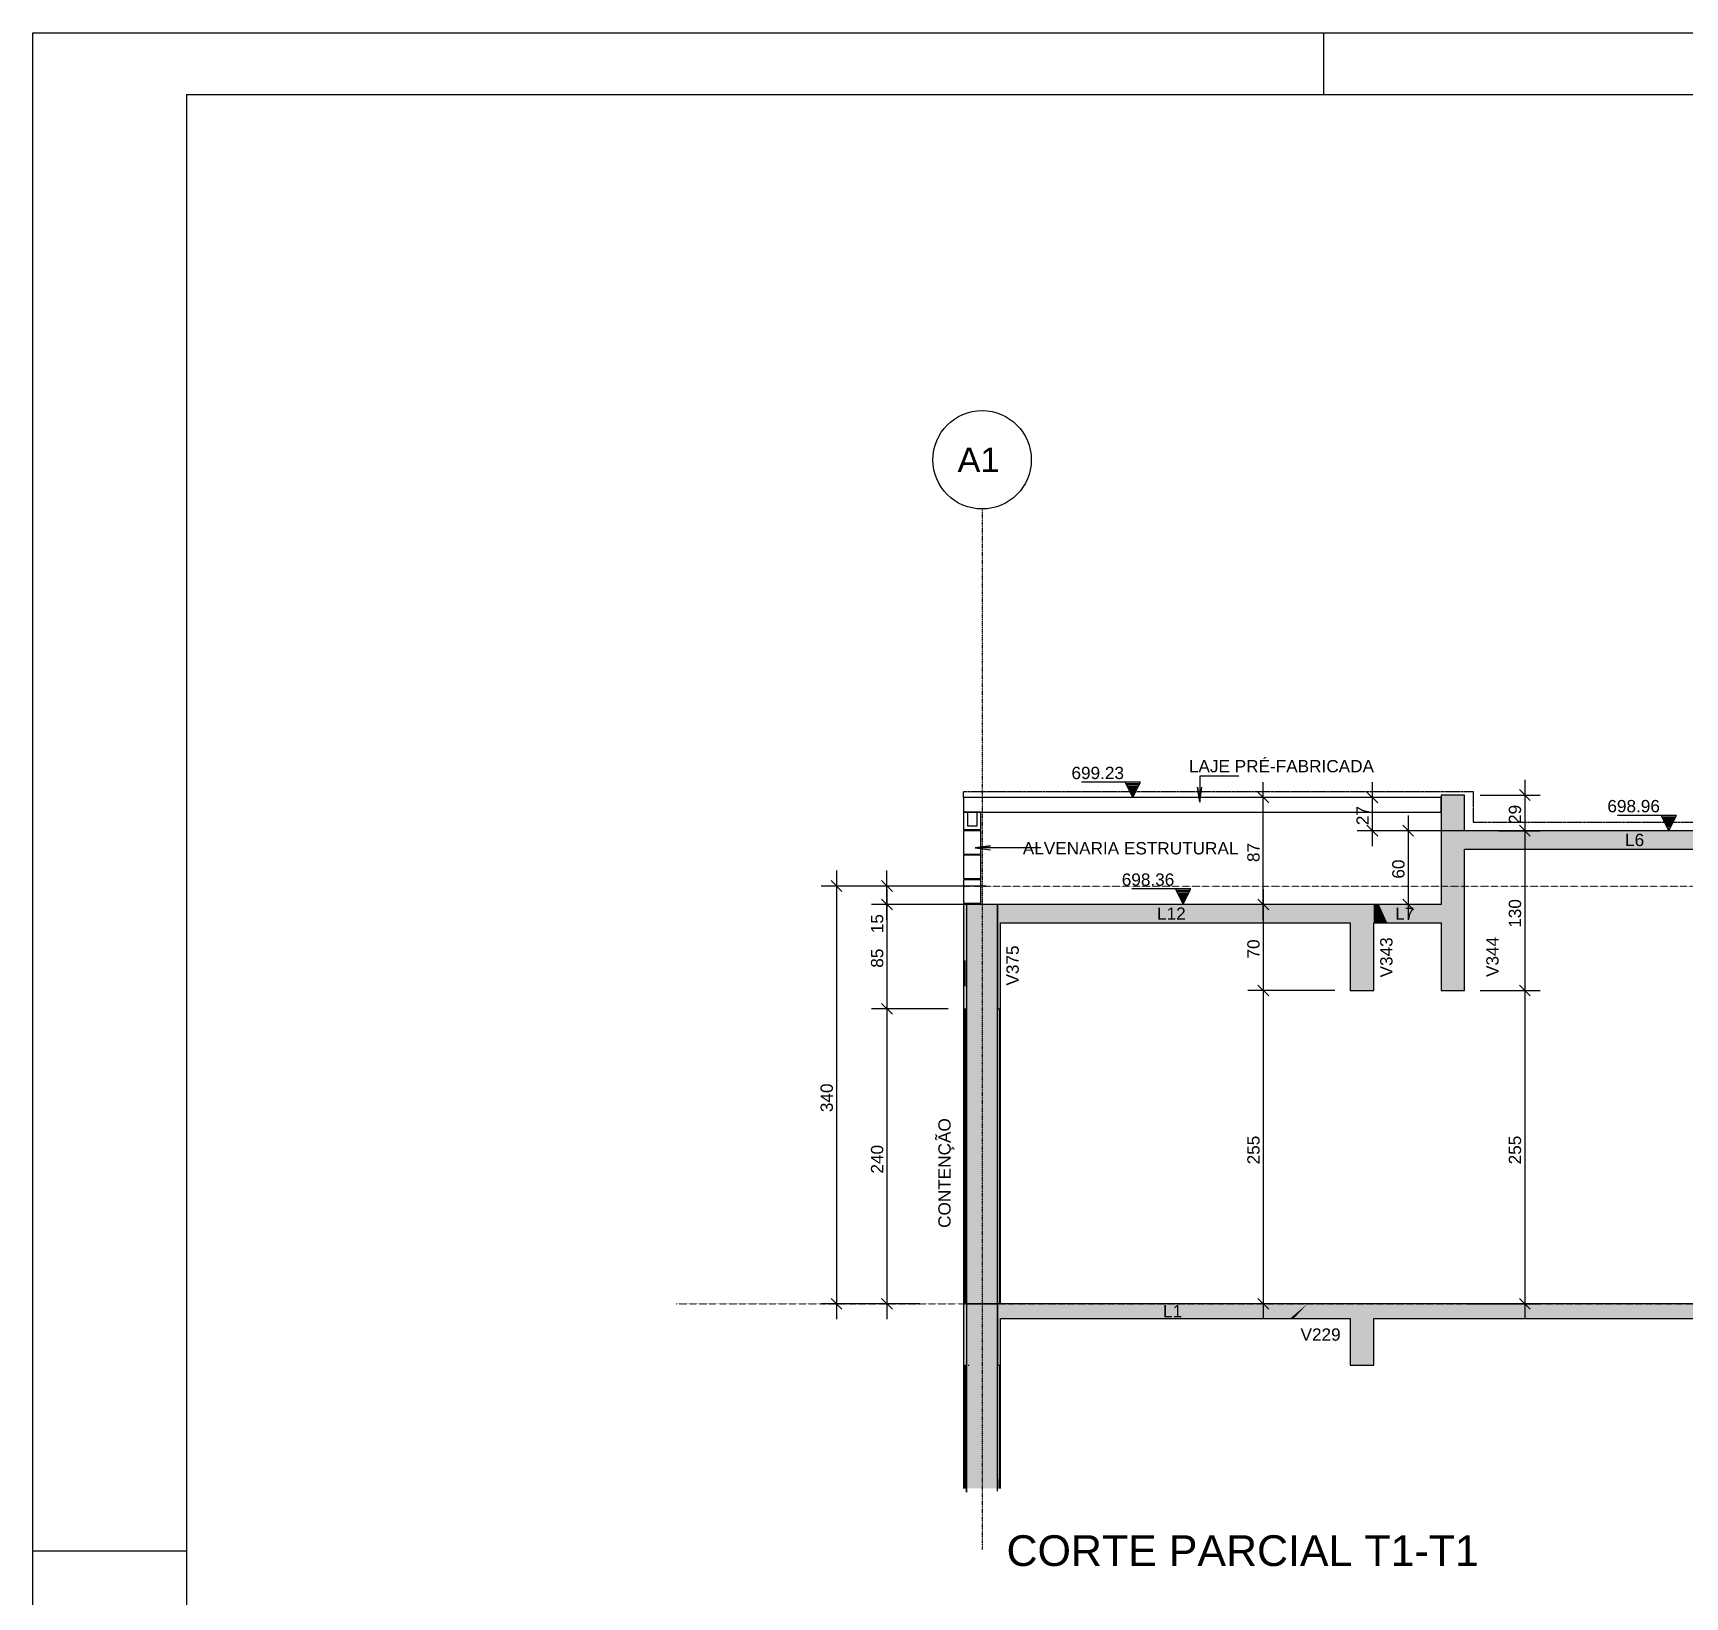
# Model space of a CAD drawing. Extents: x 37185 to 43130, y -8131 to -3926.
# Drawn here: x 37185 to 38528, y -5199 to -3926 of the extents above; entities that cross this region are included whole.
import ezdxf

# ---------------------------------------------------------------- set-up
doc = ezdxf.new("R2010")
doc.units = 0
doc.header["$MEASUREMENT"] = 0
for name, pattern in [('ESTILO_TQS_0001', [1, 0.7, -0.3]), ('ESTILO_TQS_0002', [0.4, 0.1, -0.3]), ('ESTILO_TQS_0004', [1.12, 0.5, -0.2, 0.01, -0.2, 0.01, -0.2])]:
    doc.linetypes.add(name, pattern=pattern)
for name, color, linetype in [('27', 252, 'CONTINUOUS'), ('48', 4, 'CONTINUOUS'), ('50', 5, 'CONTINUOUS'), ('51', 5, 'CONTINUOUS'), ('52', 3, 'CONTINUOUS'), ('67', 7, 'CONTINUOUS'), ('68', 4, 'CONTINUOUS'), ('70', 160, 'CONTINUOUS'), ('74', 2, 'CONTINUOUS'), ('75', 9, 'CONTINUOUS'), ('76', 3, 'CONTINUOUS'), ('79', 12, 'CONTINUOUS'), ('95', 7, 'CONTINUOUS'), ('96', 252, 'CONTINUOUS')]:
    doc.layers.add(name, color=color, linetype=linetype)
doc.styles.add('TQS_ARIAL', font='arial.ttf')

msp = doc.modelspace()

# ---------------------------------------------------------------- linework, layer by layer
at = {"layer": '27', "linetype": 'Continuous'}
for points in [[(37941.5, -4548.4), (37941.5, -4560.4), (38330, -4560.4), (38330, -4548.4), (37941.5, -4548.4)], [(37941.5, -4560.4), (37941.5, -4574.4), (37955.5, -4574.4), (37955.5, -4560.4), (37941.5, -4560.4)], [(37941.5, -4560.4), (37944.5, -4560.4), (37944.5, -4571.4), (37952.5, -4571.4), (37952.5, -4560.4), (37955.5, -4560.4)], [(37941.5, -4575.4), (37941.5, -4594.4), (37955.5, -4594.4), (37955.5, -4575.4), (37941.5, -4575.4)], [(37941.5, -4595.4), (37941.5, -4614.4), (37955.5, -4614.4), (37955.5, -4595.4), (37941.5, -4595.4)], [(37941.5, -4615.4), (37941.5, -4634.4), (37955.5, -4634.4), (37955.5, -4615.4), (37941.5, -4615.4)]]:
    msp.add_lwpolyline(points, dxfattribs=at)
at = {"layer": '48', "linetype": 'Continuous'}
for p, q in [((37941.5, -4635.4), (37941.5, -4960.4)), ((37941.5, -4635.4), (37941.5, -4635.4)), ((37942.4, -4701.9), (37942.4, -4681.1)), ((37942.4, -4681.1), (37942.4, -4701.9)), ((37942.4, -4960.4), (37942.4, -4720.4)), ((37942.4, -4720.4), (37942.4, -4960.4)), ((37943.9, -4829.7), (37943.9, -4720.4)), ((37970.6, -4960.4), (37970.6, -4720.4)), ((37970.6, -4720.4), (37970.6, -4960.4)), ((37971.5, -4960.4), (37971.5, -4720.4)), ((37943.9, -4960.4), (37943.9, -4829.7)), ((37941.5, -4960.4), (37942.4, -4960.4)), ((37941.5, -5010.4), (37941.5, -5110.6)), ((37942.4, -5110.6), (37942.4, -5010.4)), ((37942.4, -5010.4), (37942.4, -5110.6)), ((37943.9, -5110.6), (37943.9, -5010.4)), ((37945.1, -5010.4), (37945.9, -5010.4)), ((37970.6, -5110.6), (37970.6, -5010.4)), ((37970.6, -5010.4), (37970.6, -5110.6)), ((37971.5, -5110.6), (37971.5, -5010.4))]:
    msp.add_line(p, q, dxfattribs=at)
at = {"layer": '50', "linetype": 'Continuous'}
msp.add_circle((37956.5, -4273.6), 40, dxfattribs=at)
at = {"layer": '52', "linetype": 'Continuous'}
for points in [[(38349, -4546.4), (38346.7, -4546.4), (38330, -4546.4)], [(38330, -4546.4), (38330, -4565.9), (38330, -4614.5), (38330, -4635.4)], [(38349, -4575.4), (38349, -4546.4)], [(38649, -4575.4), (38646.7, -4575.4), (38630, -4575.4), (38595.6, -4575.4), (38349, -4575.4)], [(38349, -4705.4), (38349, -4686), (38349, -4637.3), (38349, -4590.4)], [(38349, -4590.4), (38509.7, -4590.4), (38544.1, -4590.4), (38630, -4590.4)], [(37944, -4635.4), (37943.9, -4635.4), (37942.6, -4635.4), (37942.4, -4635.4), (37941.8, -4635.4), (37941.5, -4635.4)], [(37941.5, -4635.4), (37941.5, -4651.7), (37941.5, -4720.4)], [(37943.9, -4635.4), (37943.9, -4669.9), (37943.9, -4682.3), (37943.9, -4717.6), (37943.9, -4720.4)], [(37944, -4720.4), (37944, -4684), (37944, -4671.9), (37944, -4641.3), (37944, -4639), (37944, -4637.6), (37944, -4636.7), (37944, -4636.4), (37944, -4635.8), (37944, -4635.4)], [(37968.9, -4635.4), (37967.1, -4635.4), (37962.8, -4635.4), (37950.1, -4635.4), (37945.9, -4635.4), (37944, -4635.4)], [(38330, -4635.4), (38279.3, -4635.4), (38275, -4635.4), (38256, -4635.4), (38210.7, -4635.4), (37971.5, -4635.4), (37971.5, -4635.4), (37971.4, -4635.4), (37970.6, -4635.4), (37970.3, -4635.4), (37969, -4635.4), (37968.9, -4635.4)], [(37968.9, -4635.4), (37968.9, -4684), (37968.9, -4720.4)], [(37969, -4720.4), (37969, -4685.9), (37969, -4640), (37969, -4639.8), (37969, -4638), (37969, -4638), (37969, -4637.9), (37969, -4637.4), (37969, -4635.4)], [(37971.5, -4720.4), (37971.5, -4704.1), (37971.5, -4650.4)], [(37971.5, -4650.4), (38002.3, -4650.4), (38112.6, -4650.4), (38147.2, -4650.4), (38256, -4650.4)], [(38256, -4650.4), (38256, -4705.4)], [(38275, -4705.4), (38275, -4696.9), (38275, -4691.4), (38275, -4650.4)], [(38275, -4650.4), (38281.7, -4650.4), (38286.1, -4650.4), (38330, -4650.4)], [(38330, -4650.4), (38330, -4705.4)], [(38256, -4705.4), (38271.2, -4705.4), (38273.5, -4705.4), (38275, -4705.4)], [(38330, -4705.4), (38340.9, -4705.4), (38343.2, -4705.4), (38349, -4705.4)], [(37941.5, -4720.4), (37941.7, -4720.4), (37941.8, -4720.4), (37942.4, -4720.4), (37942.6, -4720.4), (37942.8, -4720.4), (37942.9, -4720.4), (37943.1, -4720.4), (37943.9, -4720.4), (37944, -4720.4)], [(37943.9, -4720.4), (37943.9, -4960.4)], [(37968.9, -4720.4), (37969, -4720.4), (37969.4, -4720.4), (37970.3, -4720.4), (37970.4, -4720.4), (37970.6, -4720.4), (37970.8, -4720.4), (37971.4, -4720.4), (37971.4, -4720.4), (37971.5, -4720.4), (37971.5, -4720.4)], [(37969, -4960.4), (37969, -4766.1), (37969, -4720.4)], [(37944, -4960.4), (37943.9, -4960.4), (37942.6, -4960.4), (37942.4, -4960.4), (37941.7, -4960.4), (37941.5, -4960.4)], [(37941.5, -4960.4), (37941.5, -4970.2), (37941.5, -5010.4)], [(37943.9, -4960.4), (37943.9, -4980.7), (37943.9, -4988), (37943.9, -5008.8), (37943.9, -5010.4)], [(37943.9, -4960.4), (37944.3, -4960.4), (37946, -4960.4), (37948, -4960.4), (37950.8, -4960.4), (37955, -4960.4), (37963, -4960.4), (37969, -4960.4)], [(37944, -5010.4), (37944, -4989), (37944, -4981.9), (37944, -4965.7), (37944, -4963.6), (37944, -4962.4), (37944, -4961.6), (37944, -4961.3), (37944, -4960.8), (37944, -4960.4)], [(37968.9, -4960.4), (37967.1, -4960.4), (37962.8, -4960.4), (37950.1, -4960.4), (37945.9, -4960.4), (37944, -4960.4)], [(40625.9, -4960.4), (40625.2, -4960.4), (40624, -4960.4), (40607.4, -4960.4), (39833, -4960.4), (39814, -4960.4), (39054, -4960.4), (39035, -4960.4), (38275, -4960.4), (38256, -4960.4), (38221.1, -4960.4), (37971.5, -4960.4), (37970.6, -4960.4), (37970.3, -4960.4), (37969, -4960.4), (37968.9, -4960.4)], [(37968.9, -4960.4), (37968.9, -4989), (37968.9, -5010.4)], [(37969, -5010.4), (37969, -4990.1), (37969, -4963.1), (37969, -4963), (37969, -4961.9), (37969, -4961.6), (37969, -4960.4)], [(37971.5, -5010.4), (37971.5, -5000.6), (37971.5, -4972.4)], [(37971.5, -4972.4), (38197, -4972.4), (38206.9, -4972.4), (38210, -4972.4), (38244.3, -4972.4), (38256, -4972.4)], [(38256, -4972.4), (38256, -5010.4)], [(38275, -5010.4), (38275, -5007), (38275, -5005.8), (38275, -4972.4)], [(38275, -4972.4), (38974, -4972.4), (38990.1, -4972.4), (38995.7, -4972.4), (39012.3, -4972.4), (39018.1, -4972.4), (39030.7, -4972.4), (39035, -4972.4)], [(37941.5, -5010.4), (37941.6, -5010.4), (37941.7, -5010.4), (37942.4, -5010.4), (37942.6, -5010.4), (37942.6, -5010.4), (37942.8, -5010.4), (37942.9, -5010.4), (37943.9, -5010.4), (37944, -5010.4)], [(37943.9, -5010.4), (37943.9, -5110.6), (37943.9, -5112.4), (37943.9, -5112.8), (37943.9, -5112.9), (37943.9, -5112.9), (37943.9, -5113.1), (37943.9, -5113.3), (37943.9, -5113.5), (37943.9, -5113.5), (37943.9, -5108.9), (37943.9, -5110.6)], [(37968.9, -5010.4), (37969, -5010.4), (37969.3, -5010.4), (37970.3, -5010.4), (37970.4, -5010.4), (37970.6, -5010.4), (37970.7, -5010.4), (37971.5, -5010.4)], [(37969, -5112.9), (37969, -5110.6), (37969, -5109.1), (37969, -5108.7), (37969, -5109.8), (37969, -5102.8), (37969, -5110.6), (37969, -5076.2), (37969, -5010.4)], [(38256, -5010.4), (38273.3, -5010.4), (38274.6, -5010.4), (38275, -5010.4)]]:
    msp.add_lwpolyline(points, dxfattribs=at)
at = {"layer": '67', "linetype": 'ESTILO_TQS_0002'}
for p, q in [((37941.5, -4620.4), (41194, -4620.4)), ((37707.7, -4960.4), (41194, -4960.4))]:
    msp.add_line(p, q, dxfattribs=at)
at = {"layer": '68', "linetype": 'ESTILO_TQS_0001'}
msp.add_line((38330, -4548.4), (37941.5, -4548.4), dxfattribs=at)
for points in [[(37941.5, -4548.4), (37941.5, -4543.4), (38356, -4543.4)], [(38356, -4543.4), (38356, -4568.4), (38656, -4568.4), (38656, -4593.4), (38985, -4593.4), (38992, -4593.4), (38992, -4683.4), (40499, -4683.4), (40499, -4543.4), (40654, -4543.4)]]:
    msp.add_lwpolyline(points, dxfattribs=at)
at = {"layer": '70', "linetype": 'ESTILO_TQS_0004'}
msp.add_line((37956.5, -4313.6), (37956.5, -5160.6), dxfattribs=at)
at = {"layer": '75', "linetype": 'Continuous'}
for p, q in [((38085.4, -4535.9), (38037.4, -4535.9)), ((38079.2, -4548.4), (38072.9, -4535.9)), ((38073.5, -4537), (38084.9, -4537)), ((38074.1, -4538.2), (38084.3, -4538.2)), ((38074.6, -4539.3), (38083.8, -4539.3)), ((38075.2, -4540.4), (38083.2, -4540.4)), ((38075.7, -4541.5), (38082.7, -4541.5)), ((38079.2, -4548.4), (38085.4, -4535.9)), ((38185.2, -4647.9), (38185.2, -4535.9)), ((38274, -4587.9), (38274, -4535.9)), ((38397.9, -4533.9), (38397.9, -4587.9)), ((38076.3, -4542.6), (38082.1, -4542.6)), ((38076.8, -4543.7), (38081.5, -4543.7)), ((38077.4, -4544.8), (38081, -4544.8)), ((38078, -4546), (38080.4, -4546)), ((38078.5, -4547.1), (38079.9, -4547.1)), ((38213, -4548.4), (38172.7, -4548.4)), ((38189.6, -4552.8), (38180.7, -4544)), ((38225.5, -4548.4), (38225.5, -4548.4)), ((38297.5, -4548.4), (38261.5, -4548.4)), ((38278.4, -4552.8), (38269.5, -4544)), ((38310, -4548.4), (38310, -4548.4)), ((38349, -4546.4), (38349, -4546.4)), ((38361.5, -4546.4), (38410.4, -4546.4)), ((38393.5, -4542), (38402.4, -4550.8)), ((38303.1, -4562.9), (38303.1, -4647.9)), ((38397.9, -4562.9), (38397.9, -4717.9)), ((38521.4, -4562.9), (38473.4, -4562.9)), ((38515.1, -4575.4), (38508.9, -4562.9)), ((38509.5, -4564), (38520.8, -4564)), ((38510, -4565.2), (38520.3, -4565.2)), ((38510.6, -4566.3), (38519.7, -4566.3)), ((38511.1, -4567.4), (38519.2, -4567.4)), ((38515.1, -4575.4), (38521.4, -4562.9)), ((38357.8, -4575.4), (38261.5, -4575.4)), ((38278.4, -4579.8), (38269.5, -4571)), ((38357.8, -4575.4), (38290.6, -4575.4)), ((38298.6, -4571), (38307.5, -4579.8)), ((38364.1, -4575.4), (38364.1, -4575.4)), ((38370.3, -4575.4), (38370.3, -4575.4)), ((38370.3, -4575.4), (38370.3, -4575.4)), ((38370.3, -4575.4), (38370.3, -4575.4)), ((38376.6, -4575.4), (38410.4, -4575.4)), ((38382.8, -4575.4), (38410.4, -4575.4)), ((38393.5, -4571), (38402.4, -4579.8)), ((38393.5, -4571), (38402.4, -4579.8)), ((38511.7, -4568.5), (38518.6, -4568.5)), ((38512.2, -4569.6), (38518.1, -4569.6)), ((38512.8, -4570.7), (38517.5, -4570.7)), ((38513.4, -4571.8), (38516.9, -4571.8)), ((38513.9, -4573), (38516.4, -4573)), ((38514.5, -4574.1), (38515.8, -4574.1)), ((37838.1, -4607.9), (37838.1, -4972.9)), ((37879.1, -4647.9), (37879.1, -4607.9)), ((37960.1, -4620.4), (37825.6, -4620.4)), ((37833.7, -4616), (37842.5, -4624.8)), ((37960.1, -4620.4), (37866.6, -4620.4)), ((37883.5, -4624.8), (37874.7, -4616)), ((37972.6, -4620.4), (37972.6, -4620.4)), ((37972.6, -4620.4), (37972.6, -4620.4)), ((37937.6, -4635.4), (37866.6, -4635.4)), ((37959, -4635.4), (37866.6, -4635.4)), ((37874.7, -4631), (37883.5, -4639.8)), ((37883.5, -4639.8), (37874.7, -4631)), ((37879.1, -4622.9), (37879.1, -4732.9)), ((37950.1, -4635.4), (37950.1, -4635.4)), ((37971.5, -4635.4), (37971.5, -4635.4)), ((38126.3, -4622.7), (38078.3, -4622.7)), ((38120.1, -4635.2), (38113.8, -4622.7)), ((38114.4, -4623.9), (38125.8, -4623.9)), ((38114.9, -4625), (38125.2, -4625)), ((38115.5, -4626.1), (38124.7, -4626.1)), ((38116.1, -4627.2), (38124.1, -4627.2)), ((38116.6, -4628.3), (38123.5, -4628.3)), ((38117.2, -4629.4), (38123, -4629.4)), ((38117.7, -4630.5), (38122.4, -4630.5)), ((38118.3, -4631.7), (38121.9, -4631.7)), ((38118.8, -4632.8), (38121.3, -4632.8)), ((38119.4, -4633.9), (38120.8, -4633.9)), ((38120.1, -4635.2), (38126.3, -4622.7)), ((38220.9, -4635.4), (38172.7, -4635.4)), ((38184.3, -4635.4), (38172.7, -4635.4)), ((38180.7, -4631), (38189.6, -4639.8)), ((38189.6, -4639.8), (38180.7, -4631)), ((38185.2, -4622.9), (38185.2, -4717.9)), ((38196.8, -4635.4), (38196.8, -4635.4)), ((38233.4, -4635.4), (38233.4, -4635.4)), ((38292.2, -4635.4), (38290.6, -4635.4)), ((38298.6, -4631), (38307.5, -4639.8)), ((38304.7, -4635.4), (38304.7, -4635.4)), ((38180.7, -4701), (38189.6, -4709.8)), ((38180.7, -4701), (38189.6, -4709.8)), ((38185.2, -4692.9), (38185.2, -4972.9)), ((38393.5, -4701), (38402.4, -4709.8)), ((38393.5, -4701), (38402.4, -4709.8)), ((38397.9, -4692.9), (38397.9, -4972.9)), ((37874.7, -4716), (37883.5, -4724.8)), ((37874.7, -4716), (37883.5, -4724.8)), ((37879.1, -4707.9), (37879.1, -4972.9)), ((38243.5, -4705.4), (38172.7, -4705.4)), ((38243.5, -4705.4), (38172.7, -4705.4)), ((38256, -4705.4), (38256, -4705.4)), ((38256, -4705.4), (38256, -4705.4)), ((38349, -4705.4), (38349, -4705.4)), ((38349, -4705.4), (38349, -4705.4)), ((38361.5, -4705.4), (38410.4, -4705.4)), ((38361.5, -4705.4), (38410.4, -4705.4)), ((37929, -4720.4), (37866.6, -4720.4)), ((37916.5, -4720.4), (37866.6, -4720.4)), ((37929, -4720.4), (37929, -4720.4)), ((37941.5, -4720.4), (37941.5, -4720.4)), ((37833.7, -4956), (37842.5, -4964.8)), ((37874.7, -4956), (37883.5, -4964.8)), ((38180.7, -4956), (38189.6, -4964.8)), ((38393.5, -4956), (38402.4, -4964.8)), ((37876.6, -4960.4), (37825.6, -4960.4)), ((37905.8, -4960.4), (37866.6, -4960.4)), ((37889.1, -4960.4), (37889.1, -4960.4)), ((37918.3, -4960.4), (37918.3, -4960.4)), ((38179.9, -4960.4), (38172.7, -4960.4)), ((38192.4, -4960.4), (38192.4, -4960.4)), ((38338.8, -4960.4), (38338.8, -4960.4)), ((38351.3, -4960.4), (38410.4, -4960.4))]:
    msp.add_line(p, q, dxfattribs=at)
for points in [[(38165.2, -4531), (38133.5, -4531), (38133.5, -4552.3), (38131.8, -4539.9), (38133.5, -4552.3), (38135.1, -4539.9)], [(38004.3, -4589.3), (37950.9, -4589.3), (37963.3, -4587.7), (37950.9, -4589.3), (37963.3, -4590.9)]]:
    msp.add_lwpolyline(points, dxfattribs=at)
at = {"layer": '79', "linetype": 'Continuous'}
for points in [[(38072.9, -4535.9), (38079.2, -4548.4), (38085.4, -4535.9), (38072.9, -4535.9)], [(38508.9, -4562.9), (38515.1, -4575.4), (38521.4, -4562.9), (38508.9, -4562.9)], [(38113.8, -4622.7), (38120.1, -4635.2), (38126.3, -4622.7), (38113.8, -4622.7)]]:
    msp.add_lwpolyline(points, dxfattribs=at)
at = {"layer": '95', "linetype": 'Continuous'}
for p, q in [((37184.5, -8131.3), (37184.5, -3926.3)), ((37184.5, -3926.3), (43129.5, -3926.3)), ((38234.5, -3976.3), (38234.5, -3926.3)), ((37309.5, -3976.3), (43079.5, -3976.3)), ((37309.5, -3976.3), (37309.5, -8081.3)), ((37184.5, -5161.3), (37309.5, -5161.3))]:
    msp.add_line(p, q, dxfattribs=at)
at = {"layer": '96', "linetype": 'Continuous'}
for points in [[(38346.7, -4546.4), (38330, -4546.4), (38330, -4565.9)], [(38346.7, -4546.4), (38330, -4565.9), (38346.7, -4546.4)], [(38346.7, -4546.4), (38330, -4565.9), (38330, -4614.5)], [(38346.7, -4546.4), (38330, -4614.5), (38346.7, -4546.4)], [(38346.7, -4546.4), (38330, -4614.5), (38330, -4705.4)], [(38346.7, -4546.4), (38330, -4705.4), (38346.7, -4546.4)], [(38346.7, -4546.4), (38330, -4705.4), (38340.9, -4705.4)], [(38346.7, -4546.4), (38340.9, -4705.4), (38346.7, -4546.4)], [(38346.7, -4546.4), (38340.9, -4705.4), (38343.2, -4705.4)], [(38346.7, -4546.4), (38343.2, -4705.4), (38346.7, -4546.4)], [(38346.7, -4546.4), (38343.2, -4705.4), (38349, -4705.4)], [(38346.7, -4546.4), (38349, -4705.4), (38346.7, -4546.4)], [(38346.7, -4546.4), (38349, -4705.4), (38349, -4686)], [(38346.7, -4546.4), (38349, -4686), (38346.7, -4546.4)], [(38346.7, -4546.4), (38349, -4686), (38349, -4637.3)], [(38346.7, -4546.4), (38349, -4637.3), (38346.7, -4546.4)], [(38346.7, -4546.4), (38349, -4637.3), (38349, -4546.4)], [(38346.7, -4546.4), (38349, -4546.4), (38346.7, -4546.4)], [(38595.6, -4575.4), (38349, -4575.4), (38349, -4577.3)], [(38595.6, -4575.4), (38349, -4577.3), (38595.6, -4575.4)], [(38595.6, -4575.4), (38349, -4577.3), (38349, -4581.8)], [(38595.6, -4575.4), (38349, -4581.8), (38595.6, -4575.4)], [(38595.6, -4575.4), (38349, -4581.8), (38349, -4590.4)], [(38595.6, -4575.4), (38349, -4590.4), (38595.6, -4575.4)], [(38595.6, -4575.4), (38349, -4590.4), (38509.7, -4590.4)], [(38595.6, -4575.4), (38509.7, -4590.4), (38595.6, -4575.4)], [(38595.6, -4575.4), (38509.7, -4590.4), (38544.1, -4590.4)], [(37941.8, -4635.4), (37941.5, -4635.4), (37941.5, -4651.7)], [(37941.8, -4635.4), (37941.5, -4651.7), (37941.8, -4635.4)], [(37941.8, -4635.4), (37941.5, -4651.7), (37941.5, -4720.4)], [(37941.8, -4635.4), (37941.5, -4720.4), (37941.8, -4635.4)], [(37941.8, -4635.4), (37941.5, -4720.4), (37941.8, -4720.4)], [(37941.8, -4635.4), (37941.8, -4720.4), (37941.8, -4635.4)], [(37941.8, -4635.4), (37941.8, -4720.4), (37942.6, -4720.4)], [(37941.8, -4635.4), (37942.6, -4720.4), (37941.8, -4635.4)], [(37941.8, -4635.4), (37942.6, -4720.4), (37942.9, -4720.4)], [(37941.8, -4635.4), (37942.9, -4720.4), (37941.8, -4635.4)], [(37941.8, -4635.4), (37942.9, -4720.4), (37944, -4720.4)], [(37941.8, -4635.4), (37944, -4720.4), (37941.8, -4635.4)], [(37941.8, -4635.4), (37944, -4720.4), (37944, -4684)], [(37941.8, -4635.4), (37944, -4684), (37941.8, -4635.4)], [(37941.8, -4635.4), (37944, -4684), (37944, -4635.4)], [(37941.8, -4635.4), (37944, -4635.4), (37941.8, -4635.4)], [(37943.9, -4635.4), (37943.9, -4960.4), (37944.3, -4960.4)], [(37943.9, -4635.4), (37944.3, -4960.4), (37943.9, -4635.4)], [(37943.9, -4635.4), (37944.3, -4960.4), (37946, -4960.4)], [(37943.9, -4635.4), (37946, -4960.4), (37943.9, -4635.4)], [(37943.9, -4635.4), (37946, -4960.4), (37948, -4960.4)], [(37943.9, -4635.4), (37948, -4960.4), (37943.9, -4635.4)], [(37943.9, -4635.4), (37948, -4960.4), (37950.8, -4960.4)], [(37943.9, -4635.4), (37950.8, -4960.4), (37943.9, -4635.4)], [(37943.9, -4635.4), (37950.8, -4960.4), (37955, -4960.4)], [(37943.9, -4635.4), (37955, -4960.4), (37943.9, -4635.4)], [(37943.9, -4635.4), (37955, -4960.4), (37963, -4960.4)], [(37943.9, -4635.4), (37963, -4960.4), (37943.9, -4635.4)], [(37943.9, -4635.4), (37963, -4960.4), (37969, -4960.4)], [(37943.9, -4635.4), (37969, -4960.4), (37943.9, -4635.4)], [(37943.9, -4635.4), (37969, -4960.4), (37969, -4766.1)], [(37943.9, -4635.4), (37969, -4766.1), (37943.9, -4635.4)], [(37943.9, -4635.4), (37969, -4766.1), (37969, -4635.4)], [(37943.9, -4635.4), (37969, -4635.4), (37943.9, -4635.4)], [(37968.9, -4635.4), (37968.9, -4720.4), (37970.3, -4720.4)], [(37968.9, -4635.4), (37970.3, -4720.4), (37968.9, -4635.4)], [(37968.9, -4635.4), (37970.3, -4720.4), (37970.4, -4720.4)], [(37968.9, -4635.4), (37970.4, -4720.4), (37968.9, -4635.4)], [(37968.9, -4635.4), (37970.4, -4720.4), (37971.4, -4720.4)], [(37968.9, -4635.4), (37971.4, -4720.4), (37968.9, -4635.4)], [(37968.9, -4635.4), (37971.4, -4720.4), (37971.4, -4720.4)], [(37968.9, -4635.4), (37971.4, -4720.4), (37968.9, -4635.4)], [(37968.9, -4635.4), (37971.4, -4720.4), (37971.5, -4720.4)], [(37968.9, -4635.4), (37971.5, -4720.4), (37968.9, -4635.4)], [(37968.9, -4635.4), (37971.5, -4720.4), (37971.5, -4704.1)], [(37968.9, -4635.4), (37971.5, -4704.1), (37968.9, -4635.4)], [(37968.9, -4635.4), (37971.5, -4704.1), (37971.5, -4635.4)], [(37968.9, -4635.4), (37971.5, -4635.4), (37968.9, -4635.4)], [(38210.7, -4635.4), (37971.5, -4635.4), (37971.5, -4638.3)], [(38210.7, -4635.4), (37971.5, -4638.3), (38210.7, -4635.4)], [(38210.7, -4635.4), (37971.5, -4638.3), (37971.5, -4650.4)], [(38210.7, -4635.4), (37971.5, -4650.4), (38210.7, -4635.4)], [(38210.7, -4635.4), (37971.5, -4650.4), (38002.3, -4650.4)], [(38210.7, -4635.4), (38002.3, -4650.4), (38210.7, -4635.4)], [(38210.7, -4635.4), (38002.3, -4650.4), (38112.6, -4650.4)], [(38210.7, -4635.4), (38112.6, -4650.4), (38210.7, -4635.4)], [(38210.7, -4635.4), (38112.6, -4650.4), (38147.2, -4650.4)], [(38210.7, -4635.4), (38147.2, -4650.4), (38210.7, -4635.4)], [(38210.7, -4635.4), (38147.2, -4650.4), (38256, -4650.4)], [(38210.7, -4635.4), (38256, -4650.4), (38210.7, -4635.4)], [(38210.7, -4635.4), (38256, -4650.4), (38256, -4648.7)], [(38210.7, -4635.4), (38256, -4648.7), (38210.7, -4635.4)], [(38210.7, -4635.4), (38256, -4648.7), (38256, -4647.6)], [(38210.7, -4635.4), (38256, -4647.6), (38210.7, -4635.4)], [(38210.7, -4635.4), (38256, -4647.6), (38256, -4635.4)], [(38210.7, -4635.4), (38256, -4635.4), (38210.7, -4635.4)], [(38256, -4635.4), (38256, -4705.4), (38271.2, -4705.4)], [(38256, -4635.4), (38271.2, -4705.4), (38256, -4635.4)], [(38256, -4635.4), (38271.2, -4705.4), (38273.5, -4705.4)], [(38256, -4635.4), (38273.5, -4705.4), (38256, -4635.4)], [(38256, -4635.4), (38273.5, -4705.4), (38275, -4705.4)], [(38256, -4635.4), (38275, -4705.4), (38256, -4635.4)], [(38256, -4635.4), (38275, -4705.4), (38275, -4696.9)], [(38256, -4635.4), (38275, -4696.9), (38256, -4635.4)], [(38256, -4635.4), (38275, -4696.9), (38275, -4691.4)], [(38256, -4635.4), (38275, -4691.4), (38256, -4635.4)], [(38256, -4635.4), (38275, -4691.4), (38275, -4635.4)], [(38256, -4635.4), (38275, -4635.4), (38256, -4635.4)], [(38279.3, -4635.4), (38275, -4635.4), (38275, -4637.3)], [(38279.3, -4635.4), (38275, -4637.3), (38279.3, -4635.4)], [(38279.3, -4635.4), (38275, -4637.3), (38275, -4638.4)], [(38279.3, -4635.4), (38275, -4638.4), (38279.3, -4635.4)], [(38279.3, -4635.4), (38275, -4638.4), (38275, -4650.4)], [(38279.3, -4635.4), (38275, -4650.4), (38279.3, -4635.4)], [(38279.3, -4635.4), (38275, -4650.4), (38281.7, -4650.4)], [(38279.3, -4635.4), (38281.7, -4650.4), (38279.3, -4635.4)], [(38279.3, -4635.4), (38281.7, -4650.4), (38286.1, -4650.4)], [(38279.3, -4635.4), (38286.1, -4650.4), (38279.3, -4635.4)], [(38279.3, -4635.4), (38286.1, -4650.4), (38330, -4650.4)], [(38279.3, -4635.4), (38330, -4650.4), (38279.3, -4635.4)], [(38279.3, -4635.4), (38330, -4650.4), (38330, -4648.6)], [(38279.3, -4635.4), (38330, -4648.6), (38279.3, -4635.4)], [(38279.3, -4635.4), (38330, -4648.6), (38330, -4644)], [(38279.3, -4635.4), (38330, -4644), (38279.3, -4635.4)], [(38279.3, -4635.4), (38330, -4644), (38330, -4635.4)], [(38279.3, -4635.4), (38330, -4635.4), (38279.3, -4635.4)], [(37941.7, -4960.4), (37941.5, -4960.4), (37941.5, -4970.2)], [(37941.7, -4960.4), (37941.5, -4970.2), (37941.7, -4960.4)], [(37941.7, -4960.4), (37941.5, -4970.2), (37941.5, -5010.4)], [(37941.7, -4960.4), (37941.5, -5010.4), (37941.7, -4960.4)], [(37941.7, -4960.4), (37941.5, -5010.4), (37941.7, -5010.4)], [(37941.7, -4960.4), (37941.7, -5010.4), (37941.7, -4960.4)], [(37941.7, -4960.4), (37941.7, -5010.4), (37942.6, -5010.4)], [(37941.7, -4960.4), (37942.6, -5010.4), (37941.7, -4960.4)], [(37941.7, -4960.4), (37942.6, -5010.4), (37942.9, -5010.4)], [(37941.7, -4960.4), (37942.9, -5010.4), (37941.7, -4960.4)], [(37941.7, -4960.4), (37942.9, -5010.4), (37944, -5010.4)], [(37941.7, -4960.4), (37944, -5010.4), (37941.7, -4960.4)], [(37941.7, -4960.4), (37944, -5010.4), (37944, -4989)], [(37941.7, -4960.4), (37944, -4989), (37941.7, -4960.4)], [(37941.7, -4960.4), (37944, -4989), (37944, -4960.4)], [(37941.7, -4960.4), (37944, -4960.4), (37941.7, -4960.4)], [(37943.9, -4960.4), (37943.9, -5110.6), (37944.3, -5110.6)], [(37943.9, -4960.4), (37944.3, -5110.6), (37943.9, -4960.4)], [(37943.9, -4960.4), (37944.3, -5110.6), (37946, -5110.6)], [(37943.9, -4960.4), (37946, -5110.6), (37943.9, -4960.4)], [(37943.9, -4960.4), (37946, -5110.6), (37948, -5110.6)], [(37943.9, -4960.4), (37948, -5110.6), (37943.9, -4960.4)], [(37943.9, -4960.4), (37948, -5110.6), (37950.8, -5110.6)], [(37943.9, -4960.4), (37950.8, -5110.6), (37943.9, -4960.4)], [(37943.9, -4960.4), (37950.8, -5110.6), (37955, -5110.6)], [(37943.9, -4960.4), (37955, -5110.6), (37943.9, -4960.4)], [(37943.9, -4960.4), (37955, -5110.6), (37963, -5110.6)], [(37943.9, -4960.4), (37963, -5110.6), (37943.9, -4960.4)], [(37943.9, -4960.4), (37963, -5110.6), (37969, -5110.6)], [(37943.9, -4960.4), (37969, -5110.6), (37943.9, -4960.4)], [(37943.9, -4960.4), (37969, -5110.6), (37969, -5076.2)], [(37943.9, -4960.4), (37969, -5076.2), (37943.9, -4960.4)], [(37943.9, -4960.4), (37969, -5076.2), (37969, -4960.4)], [(37943.9, -4960.4), (37969, -4960.4), (37943.9, -4960.4)], [(37968.9, -4960.4), (37968.9, -5010.4), (37970.3, -5010.4)], [(37968.9, -4960.4), (37970.3, -5010.4), (37968.9, -4960.4)], [(37968.9, -4960.4), (37970.3, -5010.4), (37970.4, -5010.4)], [(37968.9, -4960.4), (37970.4, -5010.4), (37968.9, -4960.4)], [(37968.9, -4960.4), (37970.4, -5010.4), (37971.5, -5010.4)], [(37968.9, -4960.4), (37971.5, -5010.4), (37968.9, -4960.4)], [(37968.9, -4960.4), (37971.5, -5010.4), (37971.5, -5000.6)], [(37968.9, -4960.4), (37971.5, -5000.6), (37968.9, -4960.4)], [(37968.9, -4960.4), (37971.5, -5000.6), (37971.5, -4960.4)], [(37968.9, -4960.4), (37971.5, -4960.4), (37968.9, -4960.4)], [(38221.1, -4960.4), (37971.5, -4960.4), (37971.5, -4962.8)], [(38221.1, -4960.4), (37971.5, -4962.8), (38221.1, -4960.4)], [(38221.1, -4960.4), (37971.5, -4962.8), (37971.5, -4972.4)], [(38221.1, -4960.4), (37971.5, -4972.4), (38221.1, -4960.4)], [(38221.1, -4960.4), (37971.5, -4972.4), (38197, -4972.4)], [(38221.1, -4960.4), (38197, -4972.4), (38221.1, -4960.4)], [(38221.1, -4960.4), (38197, -4972.4), (38206.9, -4972.4)], [(38221.1, -4960.4), (38206.9, -4972.4), (38221.1, -4960.4)], [(38221.1, -4960.4), (38206.9, -4972.4), (38210, -4972.4)], [(38221.1, -4960.4), (38210, -4972.4), (38221.1, -4960.4)], [(38221.1, -4960.4), (38210, -4972.4), (38244.3, -4972.4)], [(38221.1, -4960.4), (38244.3, -4972.4), (38221.1, -4960.4)], [(38221.1, -4960.4), (38244.3, -4972.4), (38256, -4972.4)], [(38221.1, -4960.4), (38256, -4972.4), (38221.1, -4960.4)], [(38221.1, -4960.4), (38256, -4972.4), (38256, -4971.6)], [(38221.1, -4960.4), (38256, -4971.6), (38221.1, -4960.4)], [(38221.1, -4960.4), (38256, -4971.6), (38256, -4971.3)], [(38221.1, -4960.4), (38256, -4971.3), (38221.1, -4960.4)], [(38221.1, -4960.4), (38256, -4971.3), (38256, -4960.4)], [(38221.1, -4960.4), (38256, -4960.4), (38221.1, -4960.4)], [(38256, -4960.4), (38256, -5010.4), (38273.3, -5010.4)], [(38256, -4960.4), (38273.3, -5010.4), (38256, -4960.4)], [(38256, -4960.4), (38273.3, -5010.4), (38274.6, -5010.4)], [(38256, -4960.4), (38274.6, -5010.4), (38256, -4960.4)], [(38256, -4960.4), (38274.6, -5010.4), (38275, -5010.4)], [(38256, -4960.4), (38275, -5010.4), (38256, -4960.4)], [(38256, -4960.4), (38275, -5010.4), (38275, -5007)], [(38256, -4960.4), (38275, -5007), (38256, -4960.4)], [(38256, -4960.4), (38275, -5007), (38275, -5005.8)], [(38256, -4960.4), (38275, -5005.8), (38256, -4960.4)], [(38256, -4960.4), (38275, -5005.8), (38275, -4960.4)], [(38256, -4960.4), (38275, -4960.4), (38256, -4960.4)], [(38275, -4960.4), (38275, -4961.2), (39035, -4960.4)], [(38275, -4960.4), (39035, -4960.4), (38275, -4960.4)], [(38275, -4961.5), (39035, -4971.3), (39035, -4960.4)], [(38275, -4961.5), (39035, -4960.4), (38275, -4961.5)], [(38275, -4961.5), (39035, -4960.4), (38275, -4961.2)], [(38275, -4961.5), (38275, -4961.2), (38275, -4961.5)], [(38275, -4961.5), (38275, -4972.4), (39035, -4971.6)], [(38275, -4961.5), (39035, -4971.6), (38275, -4961.5)], [(38275, -4961.5), (39035, -4971.6), (39035, -4971.3)], [(38275, -4961.5), (39035, -4971.3), (38275, -4961.5)], [(39035, -4971.6), (38275, -4972.4), (38974, -4972.4)]]:
    msp.add_solid(points, dxfattribs=at)

# ---------------------------------------------------------------- texts
at = {"layer": '51', "linetype": 'Continuous', "style": 'TQS_ARIAL'}
msp.add_text('A1', height=20, dxfattribs=at).set_placement((37936.5, -4283.6))
at = {"layer": '74', "linetype": 'Continuous', "style": 'TQS_ARIAL'}
for s, p in [('L6', (38479.5, -4587.9)), ('L12', (38098.8, -4647.9)), ('L7', (38292.5, -4647.9)), ('L1', (38103.7, -4971.4)), ('V229', (38215.5, -4990.4))]:
    msp.add_text(s, height=10, dxfattribs=at).set_placement(p)
for s, p in [('V344', (38376.6, -4694.4)), ('V375', (37986.3, -4701.4)), ('V343', (38290.3, -4694.8)), ('CONTENÇÃO', (37930.9, -4898.6))]:
    msp.add_text(s, height=10, rotation=90, dxfattribs=at).set_placement(p)
at = {"layer": '75', "linetype": 'Continuous', "style": 'TQS_ARIAL'}
for s, p in [('699.23', (38029.2, -4533.4)), ('LAJE PRÉ-FABRICADA', (38124.7, -4527.9)), ('698.96', (38465.1, -4560.4)), ('ALVENARIA ESTRUTURAL', (37989.6, -4594.7)), ('698.36', (38070.1, -4620.2))]:
    msp.add_text(s, height=10, dxfattribs=at).set_placement(p)
for s, p in [('27', (38271, -4570.9)), ('29', (38394.9, -4569.9)), ('87', (38182.2, -4600.9)), ('60', (38300.1, -4614.4)), ('130', (38394.9, -4654.4)), ('15', (37876.1, -4658.8)), ('85', (37876.1, -4686.9)), ('70', (38182.2, -4679.4)), ('340', (37835.1, -4804.4)), ('240', (37876.1, -4854.4)), ('255', (38182.2, -4846.9)), ('255', (38394.9, -4846.9))]:
    msp.add_text(s, height=10, rotation=90, dxfattribs=at).set_placement(p)
at = {"layer": '76', "linetype": 'Continuous', "style": 'TQS_ARIAL'}
msp.add_text('CORTE PARCIAL T1-T1', height=25, dxfattribs=at).set_placement((37976.4, -5173.7))

doc.saveas('drawing.dxf')
